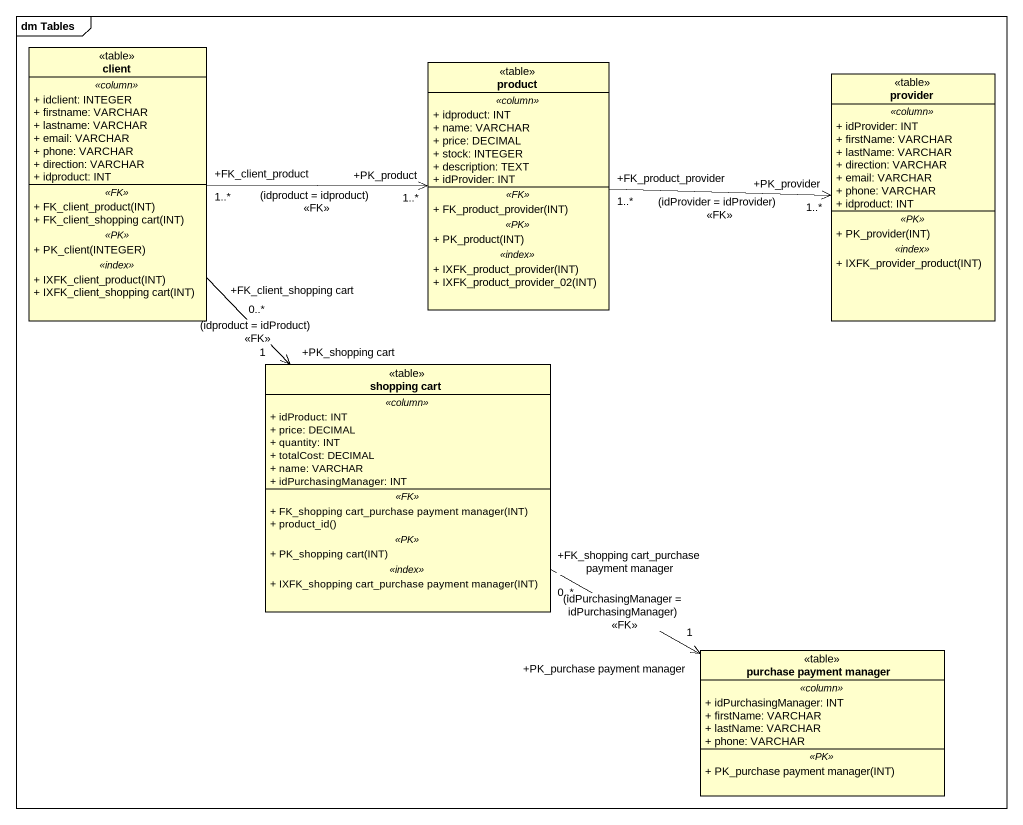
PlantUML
@startuml
mainframe dm Tables
hide circle
hide empty members
skinparam classAttributeIconSize 0
class client <<table>> {
  .. <<column>> ..
  + idclient: INTEGER
  + firstname: VARCHAR
  + lastname: VARCHAR
  + email: VARCHAR
  + phone: VARCHAR
  + direction: VARCHAR
  + idproduct: INT
  .. <<FK>> ..
  + FK_client_product(INT)
  + FK_client_shopping cart(INT)
  .. <<PK>> ..
  + PK_client(INTEGER)
  .. <<index>> ..
  + IXFK_client_product(INT)
  + IXFK_client_shopping cart(INT)
}
class product <<table>> {
  .. <<column>> ..
  + idproduct: INT
  + name: VARCHAR
  + price: DECIMAL
  + stock: INTEGER
  + description: TEXT
  + idProvider: INT
  .. <<FK>> ..
  + FK_product_provider(INT)
  .. <<PK>> ..
  + PK_product(INT)
  .. <<index>> ..
  + IXFK_product_provider(INT)
  + IXFK_product_provider_02(INT)
}
class provider <<table>> {
  .. <<column>> ..
  + idProvider: INT
  + firstName: VARCHAR
  + lastName: VARCHAR
  + direction: VARCHAR
  + email: VARCHAR
  + phone: VARCHAR
  + idproduct: INT
  .. <<PK>> ..
  + PK_provider(INT)
  .. <<index>> ..
  + IXFK_provider_product(INT)
}
class "shopping cart" as shopping_cart <<table>> {
  .. <<column>> ..
  + idProduct: INT
  + price: DECIMAL
  + quantity: INT
  + totalCost: DECIMAL
  + name: VARCHAR
  + idPurchasingManager: INT
  .. <<FK>> ..
  + FK_shopping cart_purchase payment manager(INT)
  + product_id()
  .. <<PK>> ..
  + PK_shopping cart(INT)
  .. <<index>> ..
  + IXFK_shopping cart_purchase payment manager(INT)
}
class "purchase payment manager" as purchase_payment_manager <<table>> {
  .. <<column>> ..
  + idPurchasingManager: INT
  + firstName: VARCHAR
  + lastName: VARCHAR
  + phone: VARCHAR
  .. <<PK>> ..
  + PK_purchase payment manager(INT)
}
client "+FK_client_product\n1..*" -right-> "+PK_product\n1..*" product : (idproduct = idproduct)\n<<FK>>
client "+FK_client_shopping cart\n0..*" --> "+PK_shopping cart\n1" shopping_cart : (idproduct = idProduct)\n<<FK>>
product "+FK_product_provider\n1..*" -right-> "+PK_provider\n1..*" provider : (idProvider = idProvider)\n<<FK>>
shopping_cart "+FK_shopping cart_purchase payment manager\n0..*" -right-> "+PK_purchase payment manager\n1" purchase_payment_manager : (idPurchasingManager = idPurchasingManager)\n<<FK>>
@enduml
